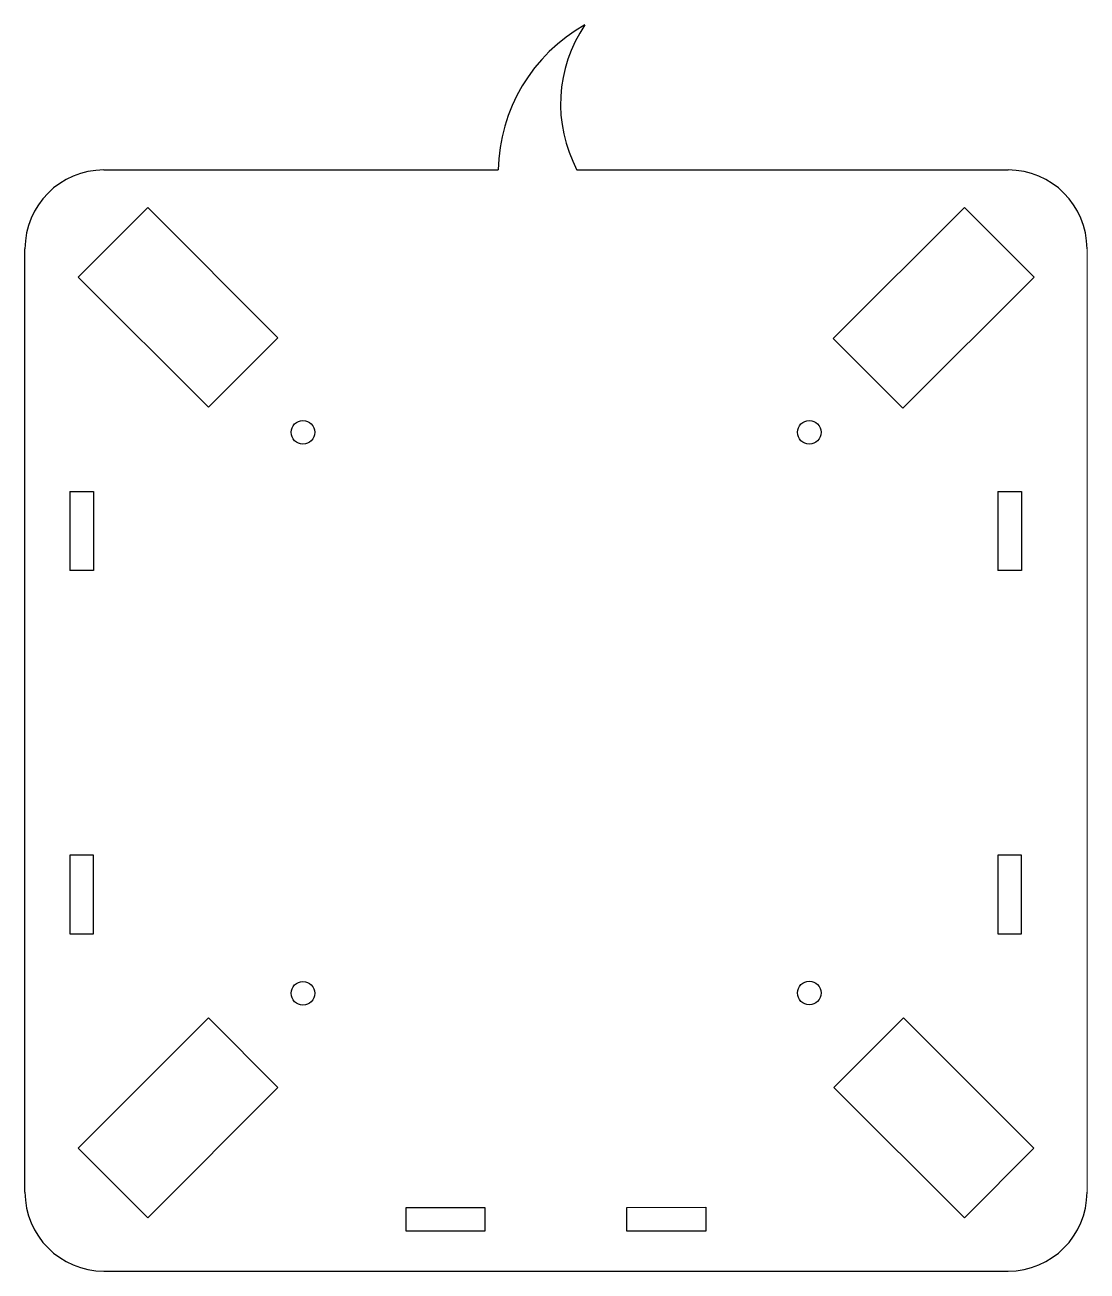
# Model space of a CAD drawing. Header units: millimetres. Extents: x -32 to 102, y -50 to 108.
import ezdxf

# ---------------------------------------------------------------- set-up
doc = ezdxf.new("R2010")
doc.units = ezdxf.units.MM
doc.layers.add('Corte exterior', color=1, linetype='Continuous', true_color=0xff0000)

msp = doc.modelspace()

# ---------------------------------------------------------------- linework, layer by layer
at = {"layer": 'Corte exterior'}
for p, q in [((-22.37, 89.35), (27.63, 89.35)), ((37.63, 89.35), (92.3, 89.35)), ((-25.61, 75.78), (-16.81, 84.58)), ((-16.81, 84.58), (-0.29, 68.06)), ((86.74, 84.58), (70.12, 67.97)), ((95.58, 75.75), (86.74, 84.58)), ((-32.37, -40.26), (-32.37, 79.35)), ((-9.09, 59.26), (-25.61, 75.78)), ((78.96, 59.13), (95.58, 75.75)), ((-0.29, 68.06), (-9.09, 59.26)), ((70.12, 67.97), (78.96, 59.13)), ((-26.68, 48.57), (-23.68, 48.57)), ((-26.68, 48.57), (-26.68, 38.57)), ((-23.68, 48.57), (-23.68, 38.57)), ((90.98, 48.57), (93.98, 48.57)), ((90.98, 48.57), (90.98, 38.57)), ((93.98, 48.57), (93.98, 38.57)), ((-23.68, 38.57), (-26.68, 38.57)), ((93.98, 38.57), (90.98, 38.57)), ((-23.68, 2.48), (-26.68, 2.48)), ((-26.68, 2.48), (-26.68, -7.52)), ((-23.68, -7.52), (-23.68, 2.48)), ((93.98, 2.48), (90.98, 2.48)), ((90.98, 2.48), (90.98, -7.52)), ((93.98, -7.52), (93.98, 2.48)), ((-26.68, -7.52), (-23.68, -7.52)), ((90.98, -7.52), (93.98, -7.52)), ((-9.09, -18.17), (-25.61, -34.69)), ((-0.29, -26.97), (-9.09, -18.17)), ((79.01, -18.17), (70.21, -26.97)), ((95.54, -34.69), (79.01, -18.17)), ((-16.81, -43.5), (-0.29, -26.97)), ((70.21, -26.97), (86.74, -43.5)), ((-25.61, -34.69), (-16.81, -43.5)), ((86.74, -43.5), (95.54, -34.69)), ((-22.37, -50.26), (92.3, -50.26))]:
    msp.add_line(p, q, dxfattribs=at)
at = {"layer": 'Corte exterior', "linetype": 'Continuous', "lineweight": 15}
msp.add_line((102.3, 79.35), (102.3, -40.26), dxfattribs=at)
at = {"layer": 'Corte exterior'}
for points in [[(15.96, -45.19), (15.96, -42.19), (25.96, -42.19), (25.96, -45.19)], [(43.96, -45.19), (43.96, -42.19), (53.96, -42.17), (53.96, -45.19)]]:
    msp.add_lwpolyline(points, close=True, dxfattribs=at)
for centre in [(2.88, 56.09), (67.08, 56.09), (2.88, -15.04), (67.08, -15)]:
    msp.add_circle(centre, 1.5, dxfattribs=at)
for centre, radius, start, end in [((49.12, 88.98), 21.49, 119.1933, 179.0193), ((53.39, 97.71), 17.85, 145.7953, 207.9444), ((-22.37, 79.35), 10, 90, 180), ((92.3, 79.35), 10, 0, 90), ((-22.37, -40.26), 10, 180, 270), ((92.3, -40.26), 10, 270, 0)]:
    msp.add_arc(centre, radius, start, end, dxfattribs=at)

doc.saveas('drawing.dxf')
